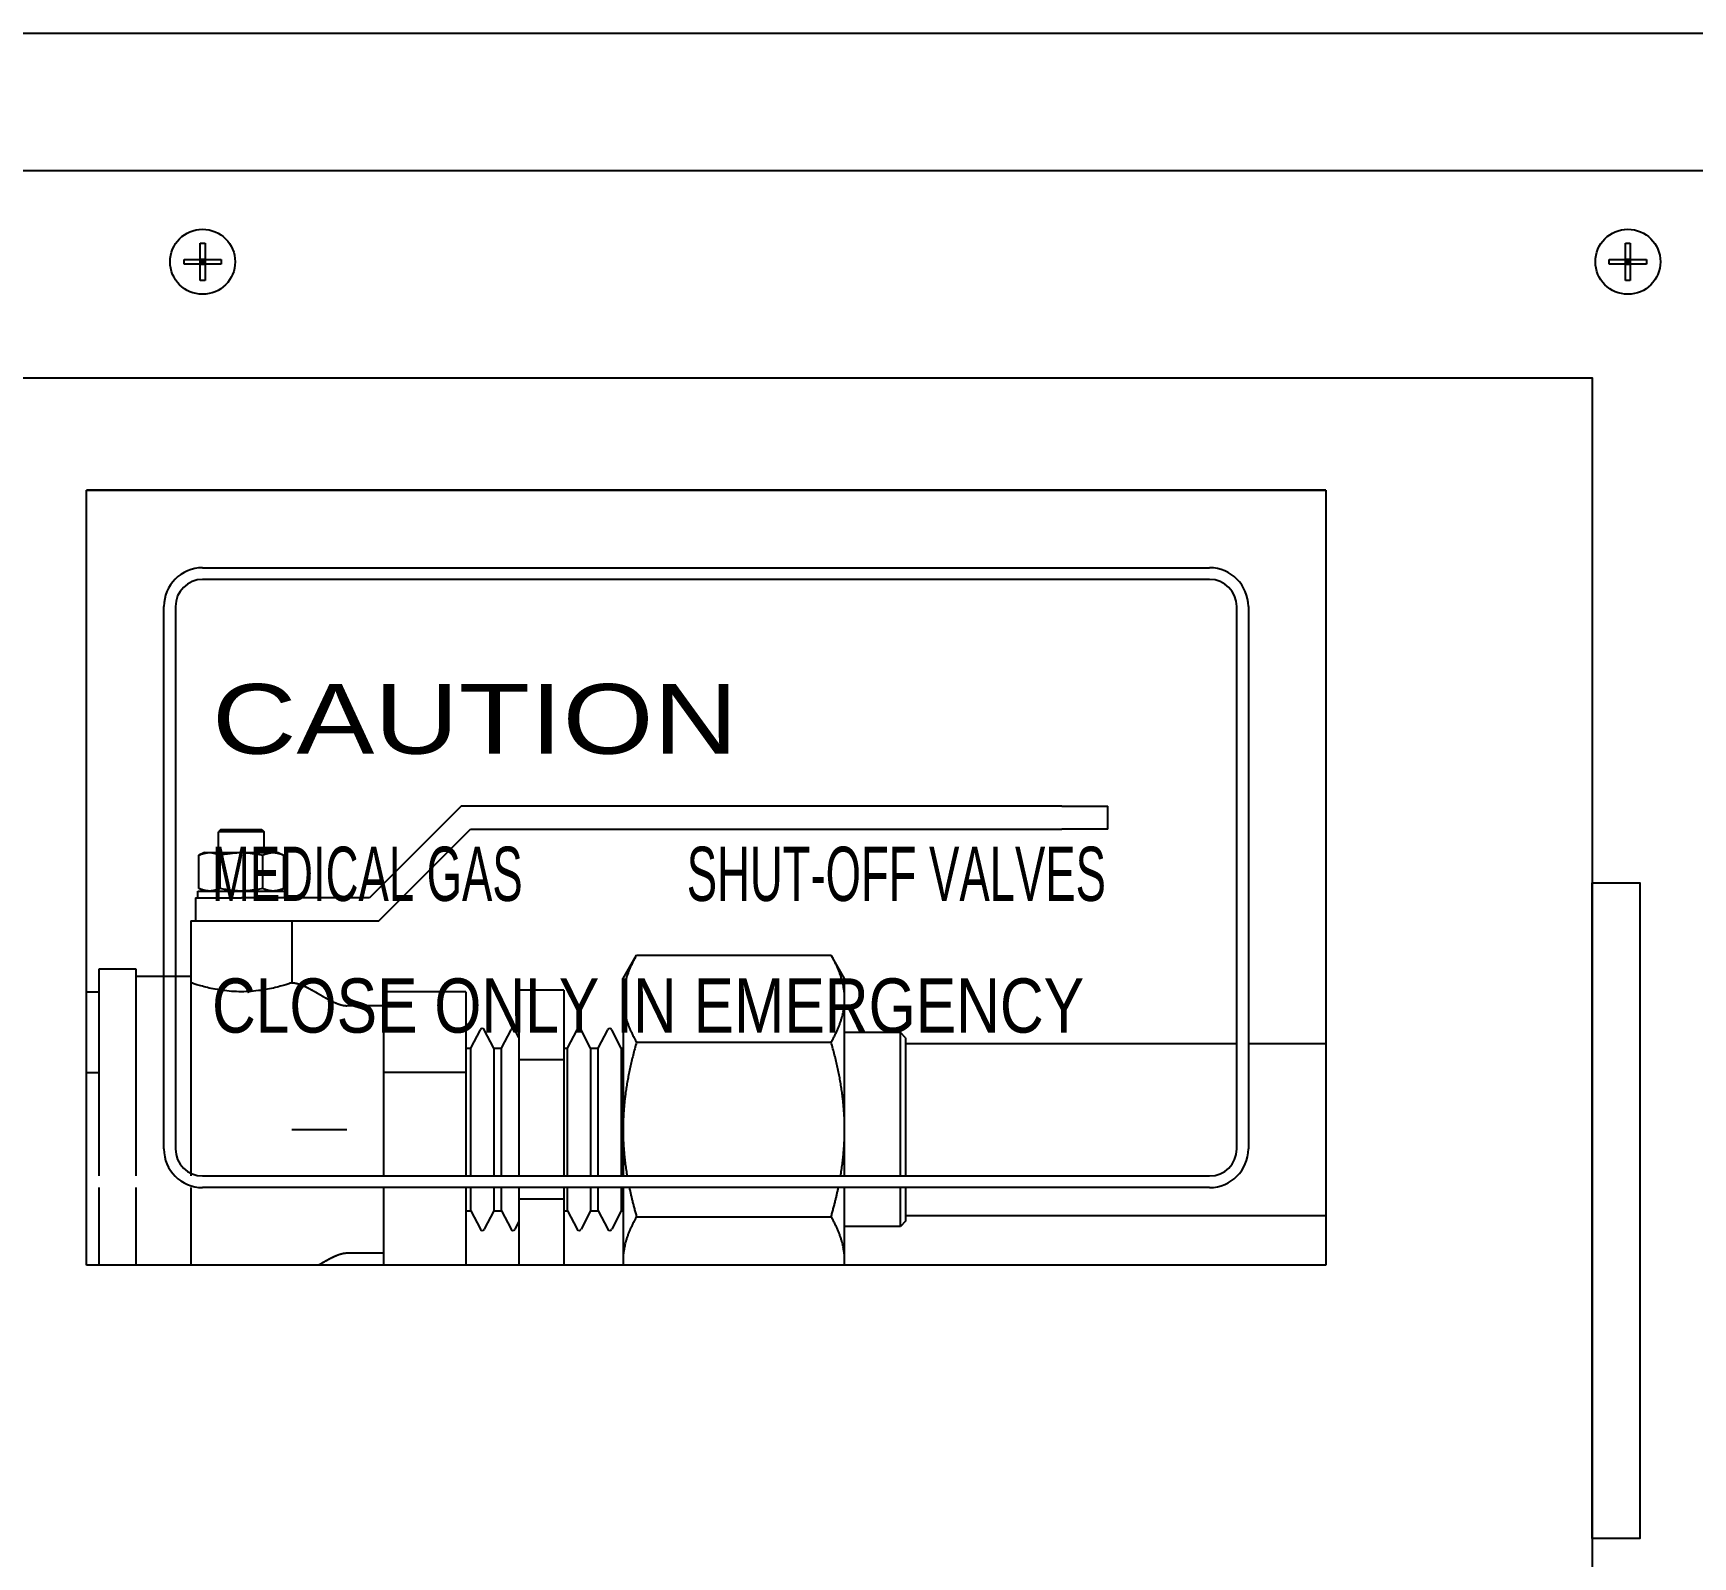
# Model space of a CAD drawing. Header units: millimetres. Extents: x 10903 to 284569, y 2319 to 62017.
# Drawn here: x 239131 to 239667, y 20697 to 21188 of the extents above; entities that cross this region are included whole.
import ezdxf

# ---------------------------------------------------------------- set-up
doc = ezdxf.new("R2010")
doc.units = ezdxf.units.MM
doc.layers.add('cps', color=7, linetype='Continuous')
doc.layers.add('CPST', color=6, linetype='Continuous')
doc.styles.add('SANSSERIF', font='sas_____.pfb', dxfattribs={"height": 10})

msp = doc.modelspace()

# ---------------------------------------------------------------- linework, layer by layer
at = {"layer": 'cps'}
for p, q in [((238638.08, 21188.2), (239733.08, 21188.2)), ((238682.33, 21143.95), (239688.83, 21143.95)), ((239184.8, 21120.45), (239186.36, 21120.45)), ((239184.8, 21115.23), (239184.8, 21120.45)), ((239186.36, 21120.45), (239186.36, 21115.23)), ((239644.8, 21120.45), (239646.36, 21120.45)), ((239644.8, 21115.23), (239644.8, 21120.45)), ((239646.36, 21120.45), (239646.36, 21115.23)), ((239179.58, 21115.23), (239184.8, 21115.23)), ((239179.58, 21113.67), (239179.58, 21115.23)), ((239186.36, 21115.23), (239184.8, 21115.23)), ((239184.8, 21115.23), (239185.58, 21114.45)), ((239184.8, 21113.67), (239184.8, 21115.23)), ((239185.58, 21114.45), (239186.36, 21115.23)), ((239185.58, 21115.23), (239185.58, 21114.45)), ((239186.36, 21115.23), (239186.36, 21113.67)), ((239186.36, 21115.23), (239191.58, 21115.23)), ((239191.58, 21115.23), (239191.58, 21113.67)), ((239639.58, 21115.23), (239644.8, 21115.23)), ((239639.58, 21113.67), (239639.58, 21115.23)), ((239646.36, 21115.23), (239644.8, 21115.23)), ((239644.8, 21115.23), (239645.58, 21114.45)), ((239644.8, 21113.67), (239644.8, 21115.23)), ((239645.58, 21114.45), (239646.36, 21115.23)), ((239645.58, 21115.23), (239645.58, 21114.45)), ((239646.36, 21115.23), (239646.36, 21113.67)), ((239646.36, 21115.23), (239651.58, 21115.23)), ((239651.58, 21115.23), (239651.58, 21113.67)), ((239184.8, 21113.67), (239179.58, 21113.67)), ((239185.58, 21114.45), (239184.8, 21114.45)), ((239185.58, 21114.45), (239184.8, 21113.67)), ((239184.8, 21113.67), (239186.36, 21113.67)), ((239184.8, 21108.45), (239184.8, 21113.67)), ((239186.36, 21114.45), (239185.58, 21114.45)), ((239186.36, 21113.67), (239185.58, 21114.45)), ((239185.58, 21114.45), (239185.58, 21113.67)), ((239191.58, 21113.67), (239186.36, 21113.67)), ((239186.36, 21113.67), (239186.36, 21108.45)), ((239644.8, 21113.67), (239639.58, 21113.67)), ((239645.58, 21114.45), (239644.8, 21114.45)), ((239645.58, 21114.45), (239644.8, 21113.67)), ((239644.8, 21113.67), (239646.36, 21113.67)), ((239644.8, 21108.45), (239644.8, 21113.67)), ((239646.36, 21114.45), (239645.58, 21114.45)), ((239646.36, 21113.67), (239645.58, 21114.45)), ((239645.58, 21114.45), (239645.58, 21113.67)), ((239651.58, 21113.67), (239646.36, 21113.67)), ((239646.36, 21113.67), (239646.36, 21108.45)), ((239186.36, 21108.45), (239184.8, 21108.45)), ((239646.36, 21108.45), (239644.8, 21108.45)), ((239548.08, 21040.7), (239148.08, 21040.7)), ((239148.08, 21040.7), (239548.08, 21040.7)), ((239148.08, 21040.7), (239548.08, 21040.7)), ((239548.08, 21040.7), (239148.08, 21040.7)), ((239148.08, 20790.7), (239148.08, 21040.7)), ((239548.08, 21040.7), (239548.08, 20790.7)), ((239548.08, 21040.7), (239548.08, 20790.7)), ((239185.58, 21015.7), (239510.58, 21015.7)), ((239185.58, 21015.7), (239510.58, 21015.7)), ((239510.58, 21011.95), (239185.58, 21011.95)), ((239510.58, 21011.95), (239185.58, 21011.95)), ((239173.08, 20828.2), (239173.08, 21003.2)), ((239173.08, 20828.2), (239173.08, 21003.2)), ((239176.83, 21003.2), (239176.83, 20828.2)), ((239176.83, 21003.2), (239176.83, 20828.2)), ((239519.33, 20828.2), (239519.33, 21003.2)), ((239519.33, 20828.2), (239519.33, 21003.2)), ((239523.08, 21003.2), (239523.08, 20828.2)), ((239523.08, 21003.2), (239523.08, 20828.2)), ((239185.58, 20819.45), (239510.58, 20819.45)), ((239185.58, 20819.45), (239510.58, 20819.45)), ((239510.58, 20815.7), (239185.58, 20815.7)), ((239510.58, 20815.7), (239185.58, 20815.7)), ((239548.08, 20790.7), (239148.08, 20790.7)), ((239548.08, 20790.7), (239148.08, 20790.7))]:
    msp.add_line(p, q, dxfattribs=at)
at = {"layer": 'cps', "color": 8}
for p, q in [((239269, 20938.76), (239239.4, 20909.17)), ((239269, 20938.76), (239239.4, 20909.17)), ((239462.93, 20938.76), (239269, 20938.76)), ((239462.93, 20938.76), (239269, 20938.76)), ((239462.93, 20938.76), (239477.72, 20938.76)), ((239462.93, 20938.76), (239477.72, 20938.76)), ((239477.72, 20931.36), (239477.72, 20938.76)), ((239477.72, 20931.36), (239477.72, 20938.76)), ((239191.42, 20931.22), (239190.68, 20930.48)), ((239191.42, 20931.22), (239190.68, 20930.48)), ((239198.08, 20930.48), (239190.68, 20930.48)), ((239190.68, 20923.82), (239190.68, 20930.48)), ((239190.68, 20923.82), (239190.68, 20930.48)), ((239198.08, 20930.48), (239190.68, 20930.48)), ((239191.42, 20931.22), (239198.08, 20931.22)), ((239191.42, 20931.22), (239198.08, 20931.22)), ((239198.08, 20931.22), (239204.74, 20931.22)), ((239198.08, 20931.22), (239204.74, 20931.22)), ((239205.48, 20930.48), (239198.08, 20930.48)), ((239205.48, 20930.48), (239198.08, 20930.48)), ((239204.74, 20931.22), (239205.48, 20930.48)), ((239204.74, 20931.22), (239205.48, 20930.48)), ((239205.48, 20923.82), (239205.48, 20930.48)), ((239205.48, 20923.82), (239205.48, 20930.48)), ((239242.47, 20901.77), (239272.06, 20931.36)), ((239242.47, 20901.77), (239272.06, 20931.36)), ((239272.06, 20931.36), (239462.93, 20931.36)), ((239272.06, 20931.36), (239462.93, 20931.36)), ((239477.72, 20931.36), (239462.93, 20931.36)), ((239477.72, 20931.36), (239462.93, 20931.36)), ((239186.24, 20923.82), (239184.41, 20922.96)), ((239186.24, 20923.82), (239184.41, 20922.96)), ((239184.41, 20912.25), (239184.41, 20922.96)), ((239184.41, 20912.25), (239184.41, 20922.96)), ((239186.24, 20923.82), (239198.08, 20923.82)), ((239186.24, 20923.82), (239198.08, 20923.82)), ((239191.25, 20912.25), (239191.25, 20922.96)), ((239191.25, 20912.25), (239191.25, 20922.96)), ((239198.08, 20923.82), (239209.92, 20923.82)), ((239198.08, 20923.82), (239209.92, 20923.82)), ((239204.92, 20922.96), (239204.92, 20912.25)), ((239204.92, 20922.96), (239204.92, 20912.25)), ((239209.92, 20923.82), (239211.75, 20922.96)), ((239209.92, 20923.82), (239211.75, 20922.96)), ((239211.75, 20912.25), (239211.75, 20922.96)), ((239211.75, 20912.25), (239211.75, 20922.96)), ((239184.02, 20909.17), (239184.02, 20911.39)), ((239184.02, 20911.39), (239198.08, 20911.39)), ((239184.02, 20911.39), (239198.08, 20911.39)), ((239184.02, 20909.17), (239184.02, 20911.39)), ((239186.24, 20911.39), (239184.41, 20912.25)), ((239186.24, 20911.39), (239184.41, 20912.25)), ((239198.08, 20911.39), (239212.14, 20911.39)), ((239198.08, 20911.39), (239212.14, 20911.39)), ((239209.92, 20911.39), (239211.75, 20912.25)), ((239209.92, 20911.39), (239211.75, 20912.25)), ((239212.14, 20909.17), (239212.14, 20911.39)), ((239212.14, 20909.17), (239212.14, 20911.39)), ((239183.29, 20909.17), (239183.29, 20901.77)), ((239183.29, 20909.17), (239198.08, 20909.17)), ((239183.29, 20909.17), (239198.08, 20909.17)), ((239183.29, 20909.17), (239183.29, 20901.77)), ((239239.4, 20909.17), (239198.08, 20909.17)), ((239239.4, 20909.17), (239198.08, 20909.17)), ((239181.81, 20901.77), (239204.86, 20901.77)), ((239181.81, 20901.77), (239181.81, 20883.93)), ((239181.81, 20901.77), (239181.81, 20883.93)), ((239181.81, 20901.77), (239204.86, 20901.77)), ((239204.86, 20901.77), (239242.47, 20901.77)), ((239204.86, 20901.77), (239242.47, 20901.77)), ((239214.36, 20901.77), (239214.36, 20881.8)), ((239214.36, 20901.77), (239214.36, 20881.8)), ((239321.28, 20883.2), (239325.64, 20890.74)), ((239321.28, 20883.2), (239325.64, 20890.74)), ((239325.64, 20890.74), (239388.43, 20890.74)), ((239325.64, 20890.74), (239388.43, 20890.74)), ((239392.78, 20883.2), (239388.43, 20890.74)), ((239392.78, 20883.2), (239388.43, 20890.74)), ((239152.21, 20819.45), (239152.21, 20886.24)), ((239152.21, 20886.24), (239164.05, 20886.24)), ((239152.21, 20886.24), (239164.05, 20886.24)), ((239152.21, 20819.45), (239152.21, 20886.24)), ((239164.05, 20886.24), (239164.05, 20819.45)), ((239164.05, 20886.24), (239164.05, 20819.45)), ((239164.05, 20883.93), (239181.81, 20883.93)), ((239164.05, 20883.93), (239181.81, 20883.93)), ((239181.81, 20883.93), (239181.81, 20819.45)), ((239181.81, 20883.93), (239181.81, 20819.45)), ((239287.67, 20879.44), (239287.67, 20856.94)), ((239302.14, 20879.44), (239287.67, 20879.44)), ((239302.14, 20879.44), (239287.67, 20879.44)), ((239287.67, 20879.44), (239287.67, 20856.94)), ((239302.14, 20879.44), (239302.14, 20856.94)), ((239302.14, 20879.44), (239302.14, 20856.94)), ((239321.28, 20883.2), (239321.28, 20876.67)), ((239321.28, 20883.2), (239321.28, 20876.67)), ((239392.78, 20876.67), (239392.78, 20883.2)), ((239392.78, 20876.67), (239392.78, 20883.2)), ((239148.08, 20878.84), (239152.21, 20878.84)), ((239148.08, 20878.84), (239152.21, 20878.84)), ((239243.95, 20874.4), (239232.11, 20874.4)), ((239243.95, 20874.4), (239232.11, 20874.4)), ((239243.95, 20878.84), (239243.95, 20852.84)), ((239270.58, 20878.84), (239243.95, 20878.84)), ((239270.58, 20878.84), (239243.95, 20878.84)), ((239243.95, 20878.84), (239243.95, 20852.84)), ((239270.58, 20878.84), (239270.58, 20852.84)), ((239270.58, 20878.84), (239270.58, 20852.84)), ((239321.28, 20876.67), (239321.28, 20834.45)), ((239321.28, 20876.67), (239321.28, 20834.45)), ((239392.78, 20834.45), (239392.78, 20876.67)), ((239392.78, 20834.45), (239392.78, 20876.67)), ((239272.14, 20860.67), (239275.24, 20866.61)), ((239272.14, 20860.67), (239275.24, 20866.61)), ((239279.56, 20860.67), (239276.47, 20866.61)), ((239279.56, 20860.67), (239276.47, 20866.61)), ((239282.04, 20860.67), (239285.13, 20866.61)), ((239282.04, 20860.67), (239285.13, 20866.61)), ((239287.67, 20864.11), (239286.37, 20866.61)), ((239287.67, 20864.11), (239286.37, 20866.61)), ((239303.38, 20860.67), (239306.47, 20866.61)), ((239303.38, 20860.67), (239306.47, 20866.61)), ((239310.8, 20860.67), (239307.71, 20866.61)), ((239310.8, 20860.67), (239307.71, 20866.61)), ((239313.27, 20860.67), (239316.37, 20866.61)), ((239313.27, 20860.67), (239316.37, 20866.61)), ((239320.69, 20860.67), (239317.6, 20866.61)), ((239320.69, 20860.67), (239317.6, 20866.61)), ((239410.77, 20865.7), (239392.78, 20865.7)), ((239410.77, 20865.7), (239392.78, 20865.7)), ((239410.77, 20861.51), (239410.77, 20865.7)), ((239412.39, 20864.08), (239410.77, 20865.7)), ((239412.39, 20864.08), (239410.77, 20865.7)), ((239410.77, 20861.51), (239410.77, 20865.7)), ((239412.39, 20864.08), (239412.39, 20860.11)), ((239412.39, 20864.08), (239412.39, 20860.11)), ((239270.58, 20860.67), (239272.14, 20860.67)), ((239270.58, 20860.67), (239272.14, 20860.67)), ((239272.14, 20847.56), (239272.14, 20860.67)), ((239272.14, 20847.56), (239272.14, 20860.67)), ((239279.56, 20860.67), (239279.56, 20847.56)), ((239279.56, 20860.67), (239282.04, 20860.67)), ((239279.56, 20860.67), (239282.04, 20860.67)), ((239279.56, 20860.67), (239279.56, 20847.56)), ((239282.04, 20847.56), (239282.04, 20860.67)), ((239282.04, 20847.56), (239282.04, 20860.67)), ((239302.14, 20860.67), (239303.38, 20860.67)), ((239302.14, 20860.67), (239303.38, 20860.67)), ((239303.38, 20847.56), (239303.38, 20860.67)), ((239303.38, 20847.56), (239303.38, 20860.67)), ((239310.8, 20860.67), (239310.8, 20847.56)), ((239310.8, 20860.67), (239313.27, 20860.67)), ((239310.8, 20860.67), (239313.27, 20860.67)), ((239310.8, 20860.67), (239310.8, 20847.56)), ((239313.27, 20847.56), (239313.27, 20860.67)), ((239313.27, 20847.56), (239313.27, 20860.67)), ((239320.69, 20860.67), (239320.69, 20847.56)), ((239320.69, 20860.67), (239321.28, 20860.67)), ((239320.69, 20860.67), (239321.28, 20860.67)), ((239320.69, 20860.67), (239320.69, 20847.56)), ((239325.64, 20862.6), (239388.43, 20862.6)), ((239325.64, 20862.6), (239388.43, 20862.6)), ((239410.77, 20819.45), (239410.77, 20861.51)), ((239410.77, 20819.45), (239410.77, 20861.51)), ((239412.39, 20862.23), (239519.33, 20862.23)), ((239412.39, 20862.23), (239519.33, 20862.23)), ((239412.39, 20860.11), (239412.39, 20819.45)), ((239412.39, 20860.11), (239412.39, 20819.45)), ((239523.08, 20862.23), (239548.08, 20862.23)), ((239523.08, 20862.23), (239548.08, 20862.23)), ((239148.08, 20852.84), (239152.21, 20852.84)), ((239148.08, 20852.84), (239152.21, 20852.84)), ((239270.58, 20852.84), (239243.95, 20852.84)), ((239243.95, 20852.84), (239243.95, 20819.45)), ((239243.95, 20852.84), (239243.95, 20819.45)), ((239270.58, 20852.84), (239243.95, 20852.84)), ((239270.58, 20852.84), (239270.58, 20819.45)), ((239270.58, 20852.84), (239270.58, 20819.45)), ((239287.67, 20856.94), (239287.67, 20819.45)), ((239302.14, 20856.94), (239287.67, 20856.94)), ((239302.14, 20856.94), (239287.67, 20856.94)), ((239287.67, 20856.94), (239287.67, 20819.45)), ((239302.14, 20856.94), (239302.14, 20819.45)), ((239302.14, 20856.94), (239302.14, 20819.45)), ((239272.14, 20819.45), (239272.14, 20847.56)), ((239272.14, 20819.45), (239272.14, 20847.56)), ((239279.56, 20847.56), (239279.56, 20819.45)), ((239279.56, 20847.56), (239279.56, 20819.45)), ((239282.04, 20819.45), (239282.04, 20847.56)), ((239282.04, 20819.45), (239282.04, 20847.56)), ((239303.38, 20819.45), (239303.38, 20847.56)), ((239303.38, 20819.45), (239303.38, 20847.56)), ((239310.8, 20847.56), (239310.8, 20819.45)), ((239310.8, 20847.56), (239310.8, 20819.45)), ((239313.27, 20819.45), (239313.27, 20847.56)), ((239313.27, 20819.45), (239313.27, 20847.56)), ((239320.69, 20847.56), (239320.69, 20819.45)), ((239320.69, 20847.56), (239320.69, 20819.45)), ((239321.28, 20834.45), (239321.28, 20819.45)), ((239321.28, 20834.45), (239321.28, 20819.45)), ((239392.78, 20819.45), (239392.78, 20834.45)), ((239392.78, 20819.45), (239392.78, 20834.45)), ((239152.21, 20790.7), (239152.21, 20815.7)), ((239152.21, 20790.7), (239152.21, 20815.7)), ((239164.05, 20815.7), (239164.05, 20790.7)), ((239164.05, 20815.7), (239164.05, 20790.7)), ((239181.81, 20815.7), (239181.81, 20790.7)), ((239181.81, 20815.7), (239181.81, 20790.7)), ((239243.95, 20815.7), (239243.95, 20790.7)), ((239243.95, 20815.7), (239243.95, 20790.7)), ((239270.58, 20815.7), (239270.58, 20790.7)), ((239270.58, 20815.7), (239270.58, 20790.7)), ((239272.14, 20808.23), (239272.14, 20815.7)), ((239272.14, 20808.23), (239272.14, 20815.7)), ((239279.56, 20815.7), (239279.56, 20808.23)), ((239279.56, 20815.7), (239279.56, 20808.23)), ((239282.04, 20808.23), (239282.04, 20815.7)), ((239282.04, 20808.23), (239282.04, 20815.7)), ((239287.67, 20815.7), (239287.67, 20811.96)), ((239287.67, 20815.7), (239287.67, 20811.96)), ((239302.14, 20815.7), (239302.14, 20811.96)), ((239302.14, 20815.7), (239302.14, 20811.96)), ((239303.38, 20808.23), (239303.38, 20815.7)), ((239303.38, 20808.23), (239303.38, 20815.7)), ((239310.8, 20815.7), (239310.8, 20808.23)), ((239310.8, 20815.7), (239310.8, 20808.23)), ((239313.27, 20808.23), (239313.27, 20815.7)), ((239313.27, 20808.23), (239313.27, 20815.7)), ((239320.69, 20815.7), (239320.69, 20808.23)), ((239320.69, 20815.7), (239320.69, 20808.23)), ((239321.28, 20815.7), (239321.28, 20792.23)), ((239321.28, 20815.7), (239321.28, 20792.23)), ((239392.78, 20792.23), (239392.78, 20815.7)), ((239392.78, 20792.23), (239392.78, 20815.7)), ((239410.77, 20803.2), (239410.77, 20815.7)), ((239410.77, 20803.2), (239410.77, 20815.7)), ((239412.39, 20815.7), (239412.39, 20804.83)), ((239412.39, 20815.7), (239412.39, 20804.83)), ((239287.67, 20811.96), (239287.67, 20790.7)), ((239302.14, 20811.96), (239287.67, 20811.96)), ((239302.14, 20811.96), (239287.67, 20811.96)), ((239287.67, 20811.96), (239287.67, 20790.7)), ((239302.14, 20811.96), (239302.14, 20790.7)), ((239302.14, 20811.96), (239302.14, 20790.7)), ((239270.58, 20808.23), (239272.14, 20808.23)), ((239270.58, 20808.23), (239272.14, 20808.23)), ((239272.14, 20808.23), (239275.24, 20802.29)), ((239272.14, 20808.23), (239275.24, 20802.29)), ((239279.56, 20808.23), (239276.47, 20802.29)), ((239279.56, 20808.23), (239276.47, 20802.29)), ((239279.56, 20808.23), (239282.04, 20808.23)), ((239279.56, 20808.23), (239282.04, 20808.23)), ((239282.04, 20808.23), (239285.13, 20802.29)), ((239282.04, 20808.23), (239285.13, 20802.29)), ((239287.67, 20804.79), (239286.37, 20802.29)), ((239287.67, 20804.79), (239286.37, 20802.29)), ((239302.14, 20808.23), (239303.38, 20808.23)), ((239302.14, 20808.23), (239303.38, 20808.23)), ((239303.38, 20808.23), (239306.47, 20802.29)), ((239303.38, 20808.23), (239306.47, 20802.29)), ((239310.8, 20808.23), (239307.71, 20802.29)), ((239310.8, 20808.23), (239307.71, 20802.29)), ((239310.8, 20808.23), (239313.27, 20808.23)), ((239310.8, 20808.23), (239313.27, 20808.23)), ((239313.27, 20808.23), (239316.37, 20802.29)), ((239313.27, 20808.23), (239316.37, 20802.29)), ((239320.69, 20808.23), (239317.6, 20802.29)), ((239320.69, 20808.23), (239317.6, 20802.29)), ((239320.69, 20808.23), (239321.28, 20808.23)), ((239320.69, 20808.23), (239321.28, 20808.23)), ((239325.64, 20806.31), (239388.43, 20806.31)), ((239325.64, 20806.31), (239388.43, 20806.31)), ((239412.39, 20804.83), (239410.77, 20803.2)), ((239412.39, 20804.83), (239410.77, 20803.2)), ((239412.39, 20806.68), (239548.08, 20806.68)), ((239412.39, 20806.68), (239548.08, 20806.68)), ((239410.77, 20803.2), (239392.78, 20803.2)), ((239410.77, 20803.2), (239392.78, 20803.2)), ((239243.95, 20794.5), (239232.11, 20794.5)), ((239243.95, 20794.5), (239232.11, 20794.5)), ((239321.28, 20792.23), (239321.28, 20790.7)), ((239321.28, 20792.23), (239321.28, 20790.7)), ((239392.78, 20790.7), (239392.78, 20792.23)), ((239392.78, 20790.7), (239392.78, 20792.23))]:
    msp.add_line(p, q, dxfattribs=at)
at = {"layer": 'cps'}
for centre in [(239185.58, 21114.45), (239645.58, 21114.45)]:
    msp.add_circle(centre, 10.5, dxfattribs=at)
for centre, radius, start, end in [((239185.58, 21003.2), 12.5, 90, 180), ((239510.58, 21003.2), 12.5, 0, 90), ((239510.58, 21003.2), 12.5, 0, 90), ((239185.58, 21003.2), 8.75, 90, 180), ((239510.58, 21003.2), 8.75, 0, 90), ((239510.58, 21003.2), 8.75, 0, 90), ((239185.58, 20828.2), 12.5, 180, 270), ((239185.58, 20828.2), 8.75, 180, 270), ((239510.58, 20828.2), 12.5, 270, 0), ((239510.58, 20828.2), 8.75, 270, 0), ((239510.58, 20828.2), 8.75, 270, 0), ((239510.58, 20828.2), 12.5, 270, 0)]:
    msp.add_arc(centre, radius, start, end, dxfattribs=at)
at = {"layer": 'cps', "color": 8}
for centre, start, end in [((239275.85, 20866.29), 27.5, 152.5), ((239275.85, 20866.29), 27.5, 152.5), ((239285.75, 20866.29), 27.5, 152.5), ((239285.75, 20866.29), 27.5, 152.5), ((239307.09, 20866.29), 27.5, 152.5), ((239307.09, 20866.29), 27.5, 152.5), ((239316.98, 20866.29), 27.5, 152.5), ((239316.98, 20866.29), 27.5, 152.5), ((239275.85, 20802.61), 207.5, 332.5), ((239275.85, 20802.61), 207.5, 332.5), ((239285.75, 20802.61), 207.5, 332.5), ((239285.75, 20802.61), 207.5, 332.5), ((239307.09, 20802.61), 207.5, 332.5), ((239307.09, 20802.61), 207.5, 332.5), ((239316.98, 20802.61), 207.5, 332.5), ((239316.98, 20802.61), 207.5, 332.5)]:
    msp.add_arc(centre, 0.697, start, end, dxfattribs=at)
for points, weights in [([(239184.41, 20922.96), (239187.83, 20924.56), (239191.25, 20922.96)], [1, 1.15470053838, 1]), ([(239184.41, 20922.96), (239187.83, 20924.56), (239191.25, 20922.96)], [1, 1.15470053838, 1]), ([(239191.25, 20922.96), (239198.08, 20924.56), (239204.92, 20922.96)], [1, 1.15470053838, 1]), ([(239191.25, 20922.96), (239198.08, 20924.56), (239204.92, 20922.96)], [1, 1.15470053838, 1]), ([(239204.92, 20922.96), (239208.33, 20924.56), (239211.75, 20922.96)], [1, 1.15470053838, 1]), ([(239204.92, 20922.96), (239208.33, 20924.56), (239211.75, 20922.96)], [1, 1.15470053838, 1]), ([(239191.25, 20912.25), (239187.83, 20910.65), (239184.41, 20912.25)], [1, 1.15470053838, 1]), ([(239191.25, 20912.25), (239187.83, 20910.65), (239184.41, 20912.25)], [1, 1.15470053838, 1]), ([(239204.92, 20912.25), (239198.08, 20910.65), (239191.25, 20912.25)], [1, 1.15470053838, 1]), ([(239204.92, 20912.25), (239198.08, 20910.65), (239191.25, 20912.25)], [1, 1.15470053838, 1]), ([(239211.75, 20912.25), (239208.33, 20910.65), (239204.92, 20912.25)], [1, 1.15470053838, 1]), ([(239211.75, 20912.25), (239208.33, 20910.65), (239204.92, 20912.25)], [1, 1.15470053838, 1]), ([(239325.64, 20890.74), (239321.28, 20883.2), (239321.28, 20876.67)], [1.01981541865, 1.04818815859, 1]), ([(239325.64, 20890.74), (239321.28, 20883.2), (239321.28, 20876.67)], [1.01981541865, 1.04818815859, 1]), ([(239392.78, 20876.67), (239392.78, 20883.2), (239388.43, 20890.74)], [1, 1.04818815859, 1.01981541865]), ([(239392.78, 20876.67), (239392.78, 20883.2), (239388.43, 20890.74)], [1, 1.04818815859, 1.01981541865]), ([(239321.28, 20876.67), (239321.28, 20870.14), (239325.64, 20862.6)], [1, 1.04818815859, 1.01981541865]), ([(239321.28, 20876.67), (239321.28, 20870.14), (239325.64, 20862.6)], [1, 1.04818815859, 1.01981541865]), ([(239388.43, 20862.6), (239392.78, 20870.14), (239392.78, 20876.67)], [1.01981541865, 1.04818815859, 1]), ([(239388.43, 20862.6), (239392.78, 20870.14), (239392.78, 20876.67)], [1.01981541865, 1.04818815859, 1]), ([(239325.64, 20862.6), (239321.28, 20847.51), (239321.28, 20834.45)], [1.01981541865, 1.04818815859, 1]), ([(239325.64, 20862.6), (239321.28, 20847.51), (239321.28, 20834.45)], [1.01981541865, 1.04818815859, 1]), ([(239392.78, 20834.45), (239392.78, 20847.51), (239388.43, 20862.6)], [1, 1.04818815859, 1.01981541865]), ([(239392.78, 20834.45), (239392.78, 20847.51), (239388.43, 20862.6)], [1, 1.04818815859, 1.01981541865]), ([(239321.28, 20834.45), (239321.28, 20827.12), (239322.59, 20819.45)], [1, 1.02648243742, 1.02984197653]), ([(239321.28, 20834.45), (239321.28, 20827.12), (239322.59, 20819.45)], [1, 1.02648243742, 1.02984197653]), ([(239391.48, 20819.45), (239392.78, 20827.12), (239392.78, 20834.45)], [1.02984197653, 1.02648243742, 1]), ([(239391.48, 20819.45), (239392.78, 20827.12), (239392.78, 20834.45)], [1.02984197653, 1.02648243742, 1]), ([(239323.29, 20815.7), (239324.23, 20811.18), (239325.64, 20806.31)], [1.03011135966, 1.0288135657, 1.01981541865]), ([(239323.29, 20815.7), (239324.23, 20811.18), (239325.64, 20806.31)], [1.03011135966, 1.0288135657, 1.01981541865]), ([(239388.43, 20806.31), (239389.84, 20811.18), (239390.77, 20815.7)], [1.01981541865, 1.0288135657, 1.03011135966]), ([(239388.43, 20806.31), (239389.84, 20811.18), (239390.77, 20815.7)], [1.01981541865, 1.0288135657, 1.03011135966]), ([(239325.64, 20806.31), (239321.28, 20798.76), (239321.28, 20792.23)], [1.01981541865, 1.04818815859, 1]), ([(239325.64, 20806.31), (239321.28, 20798.76), (239321.28, 20792.23)], [1.01981541865, 1.04818815859, 1]), ([(239392.78, 20792.23), (239392.78, 20798.76), (239388.43, 20806.31)], [1, 1.04818815859, 1.01981541865]), ([(239392.78, 20792.23), (239392.78, 20798.76), (239388.43, 20806.31)], [1, 1.04818815859, 1.01981541865]), ([(239321.28, 20792.23), (239321.28, 20791.47), (239321.34, 20790.7)], [1, 1.00541307684, 1.00986007001]), ([(239321.28, 20792.23), (239321.28, 20791.47), (239321.34, 20790.7)], [1, 1.00541307684, 1.00986007001]), ([(239392.73, 20790.7), (239392.78, 20791.47), (239392.78, 20792.23)], [1.00986007001, 1.00541307684, 1]), ([(239392.73, 20790.7), (239392.78, 20791.47), (239392.78, 20792.23)], [1.00986007001, 1.00541307684, 1])]:
    msp.add_rational_spline(points, weights, degree=2, dxfattribs=at)
for points, degree, knots in [([(239214.36, 20881.8), (239214.36, 20881.8), (239214.26, 20881.76), (239213.84, 20881.62), (239213.52, 20881.52), (239212.69, 20881.25), (239212.17, 20881.09), (239210.98, 20880.74), (239210.31, 20880.56), (239208.87, 20880.2), (239208.06, 20880.01), (239206.29, 20879.66), (239205.33, 20879.49), (239203.33, 20879.21), (239202.29, 20879.1), (239200.18, 20878.95), (239199.11, 20878.91), (239197.05, 20878.91), (239195.99, 20878.95), (239193.88, 20879.1), (239192.83, 20879.21), (239190.83, 20879.49), (239189.87, 20879.66), (239188.1, 20880.01), (239187.29, 20880.2), (239185.85, 20880.56), (239185.18, 20880.74), (239183.99, 20881.09), (239183.47, 20881.25), (239182.64, 20881.52), (239182.32, 20881.62), (239181.91, 20881.76), (239181.81, 20881.8), (239181.81, 20881.8)], 3, [16.722796, 16.722796, 16.722796, 16.722796, 18.812593, 18.812593, 20.90239, 20.90239, 22.992187, 22.992187, 25.081984, 25.081984, 27.172886, 27.172886, 29.263788, 29.263788, 31.354689, 31.354689, 33.445591, 33.445591, 35.536493, 35.536493, 37.627395, 37.627395, 39.718297, 39.718297, 41.809198, 41.809198, 43.898995, 43.898995, 45.988793, 45.988793, 48.07859, 48.07859, 50.168387, 50.168387, 50.168387, 50.168387]), ([(239214.36, 20881.8), (239214.36, 20881.8), (239214.26, 20881.76), (239213.84, 20881.62), (239213.52, 20881.52), (239212.69, 20881.25), (239212.17, 20881.09), (239210.98, 20880.74), (239210.31, 20880.56), (239208.87, 20880.2), (239208.06, 20880.01), (239206.29, 20879.66), (239205.33, 20879.49), (239203.33, 20879.21), (239202.29, 20879.1), (239200.18, 20878.95), (239199.11, 20878.91), (239197.05, 20878.91), (239195.99, 20878.95), (239193.88, 20879.1), (239192.83, 20879.21), (239190.83, 20879.49), (239189.87, 20879.66), (239188.1, 20880.01), (239187.29, 20880.2), (239185.85, 20880.56), (239185.18, 20880.74), (239183.99, 20881.09), (239183.47, 20881.25), (239182.64, 20881.52), (239182.32, 20881.62), (239181.91, 20881.76), (239181.81, 20881.8), (239181.81, 20881.8)], 3, [16.722796, 16.722796, 16.722796, 16.722796, 18.812593, 18.812593, 20.90239, 20.90239, 22.992187, 22.992187, 25.081984, 25.081984, 27.172886, 27.172886, 29.263788, 29.263788, 31.354689, 31.354689, 33.445591, 33.445591, 35.536493, 35.536493, 37.627395, 37.627395, 39.718297, 39.718297, 41.809198, 41.809198, 43.898995, 43.898995, 45.988793, 45.988793, 48.07859, 48.07859, 50.168387, 50.168387, 50.168387, 50.168387]), ([(239214.36, 20881.8), (239214.61, 20881.79), (239214.86, 20881.77), (239215.12, 20881.75), (239215.37, 20881.71), (239215.62, 20881.66), (239215.87, 20881.61), (239216.12, 20881.55), (239216.37, 20881.48), (239216.61, 20881.4), (239216.85, 20881.32), (239217.19, 20881.21), (239217.53, 20881.08), (239217.86, 20880.94), (239218.2, 20880.8), (239218.53, 20880.65), (239218.85, 20880.5), (239219.18, 20880.34), (239219.73, 20880.06), (239220.28, 20879.77), (239220.82, 20879.48), (239221.37, 20879.17), (239221.91, 20878.87), (239222.44, 20878.56), (239222.98, 20878.25), (239223.52, 20877.93), (239224.05, 20877.62), (239224.59, 20877.31), (239225.75, 20876.66), (239226.93, 20876.04), (239228.13, 20875.46), (239228.59, 20875.26), (239229.07, 20875.07), (239229.55, 20874.9), (239230.03, 20874.74), (239230.37, 20874.65), (239230.72, 20874.56), (239231.06, 20874.5), (239231.41, 20874.44), (239231.76, 20874.41), (239232.11, 20874.4)], 1, [0, 0, 0.101689, 0.203377, 0.305066, 0.406755, 0.508443, 0.610132, 0.711821, 0.813509, 0.915198, 1.016887, 1.16095, 1.305013, 1.449076, 1.593139, 1.737202, 1.881265, 2.025327, 2.273548, 2.521768, 2.769988, 3.018208, 3.266428, 3.514648, 3.762868, 4.011088, 4.259308, 4.507528, 5.039454, 5.571381, 6.103307, 6.307206, 6.511106, 6.715005, 6.918904, 7.059297, 7.199689, 7.340081, 7.480474, 7.620866, 7.761258, 7.761258]), ([(239214.36, 20881.8), (239214.61, 20881.79), (239214.86, 20881.77), (239215.12, 20881.75), (239215.37, 20881.71), (239215.62, 20881.66), (239215.87, 20881.61), (239216.12, 20881.55), (239216.37, 20881.48), (239216.61, 20881.4), (239216.85, 20881.32), (239217.19, 20881.21), (239217.53, 20881.08), (239217.86, 20880.94), (239218.2, 20880.8), (239218.53, 20880.65), (239218.85, 20880.5), (239219.18, 20880.34), (239219.73, 20880.06), (239220.28, 20879.77), (239220.82, 20879.48), (239221.37, 20879.17), (239221.91, 20878.87), (239222.44, 20878.56), (239222.98, 20878.25), (239223.52, 20877.93), (239224.05, 20877.62), (239224.59, 20877.31), (239225.75, 20876.66), (239226.93, 20876.04), (239228.13, 20875.46), (239228.59, 20875.26), (239229.07, 20875.07), (239229.55, 20874.9), (239230.03, 20874.74), (239230.37, 20874.65), (239230.72, 20874.56), (239231.06, 20874.5), (239231.41, 20874.44), (239231.76, 20874.41), (239232.11, 20874.4)], 1, [0, 0, 0.101689, 0.203377, 0.305066, 0.406755, 0.508443, 0.610132, 0.711821, 0.813509, 0.915198, 1.016887, 1.16095, 1.305013, 1.449076, 1.593139, 1.737202, 1.881265, 2.025327, 2.273548, 2.521768, 2.769988, 3.018208, 3.266428, 3.514648, 3.762868, 4.011088, 4.259308, 4.507528, 5.039454, 5.571381, 6.103307, 6.307206, 6.511106, 6.715005, 6.918904, 7.059297, 7.199689, 7.340081, 7.480474, 7.620866, 7.761258, 7.761258]), ([(239214.36, 20834.45), (239215.2, 20834.45), (239216.12, 20834.45), (239217.09, 20834.45), (239218.04, 20834.45), (239219.04, 20834.45), (239220.06, 20834.45), (239221.09, 20834.45), (239222.14, 20834.45), (239223.19, 20834.45), (239224.25, 20834.45), (239225.32, 20834.45), (239226.36, 20834.45), (239227.41, 20834.45), (239228.44, 20834.45), (239229.41, 20834.45), (239230.37, 20834.45), (239231.28, 20834.45), (239232.11, 20834.45)], 3, [0, 0, 0, 0, 0.167953, 0.167953, 0.167953, 0.332343, 0.332343, 0.332343, 0.497643, 0.497643, 0.497643, 0.66511, 0.66511, 0.66511, 0.834009, 0.834009, 0.834009, 1, 1, 1, 1]), ([(239214.36, 20834.45), (239215.2, 20834.45), (239216.12, 20834.45), (239217.09, 20834.45), (239218.04, 20834.45), (239219.04, 20834.45), (239220.06, 20834.45), (239221.09, 20834.45), (239222.14, 20834.45), (239223.19, 20834.45), (239224.25, 20834.45), (239225.32, 20834.45), (239226.36, 20834.45), (239227.41, 20834.45), (239228.44, 20834.45), (239229.41, 20834.45), (239230.37, 20834.45), (239231.28, 20834.45), (239232.11, 20834.45)], 3, [0, 0, 0, 0, 0.167953, 0.167953, 0.167953, 0.332343, 0.332343, 0.332343, 0.497643, 0.497643, 0.497643, 0.66511, 0.66511, 0.66511, 0.834009, 0.834009, 0.834009, 1, 1, 1, 1]), ([(239232.11, 20794.5), (239231.86, 20794.5), (239231.6, 20794.48), (239231.35, 20794.45), (239231.1, 20794.41), (239230.85, 20794.37), (239230.6, 20794.31), (239230.35, 20794.25), (239230.1, 20794.18), (239229.86, 20794.11), (239229.61, 20794.03), (239229.27, 20793.91), (239228.94, 20793.78), (239228.6, 20793.65), (239228.27, 20793.5), (239227.94, 20793.36), (239227.62, 20793.2), (239227.29, 20793.05), (239226.74, 20792.77), (239226.19, 20792.48), (239225.64, 20792.18), (239225.1, 20791.88), (239224.56, 20791.57), (239224.02, 20791.26), (239223.49, 20790.95), (239223.06, 20790.7)], 1, [0, 0, 0.101689, 0.203377, 0.305066, 0.406755, 0.508443, 0.610132, 0.711821, 0.813509, 0.915198, 1.016887, 1.16095, 1.305013, 1.449076, 1.593139, 1.737202, 1.881265, 2.025327, 2.273548, 2.521768, 2.769988, 3.018208, 3.266428, 3.514648, 3.762868, 3.961279, 3.961279]), ([(239232.11, 20794.5), (239231.86, 20794.5), (239231.6, 20794.48), (239231.35, 20794.45), (239231.1, 20794.41), (239230.85, 20794.37), (239230.6, 20794.31), (239230.35, 20794.25), (239230.1, 20794.18), (239229.86, 20794.11), (239229.61, 20794.03), (239229.27, 20793.91), (239228.94, 20793.78), (239228.6, 20793.65), (239228.27, 20793.5), (239227.94, 20793.36), (239227.62, 20793.2), (239227.29, 20793.05), (239226.74, 20792.77), (239226.19, 20792.48), (239225.64, 20792.18), (239225.1, 20791.88), (239224.56, 20791.57), (239224.02, 20791.26), (239223.49, 20790.95), (239223.06, 20790.7)], 1, [0, 0, 0.101689, 0.203377, 0.305066, 0.406755, 0.508443, 0.610132, 0.711821, 0.813509, 0.915198, 1.016887, 1.16095, 1.305013, 1.449076, 1.593139, 1.737202, 1.881265, 2.025327, 2.273548, 2.521768, 2.769988, 3.018208, 3.266428, 3.514648, 3.762868, 3.961279, 3.961279])]:
    msp.add_open_spline(points, degree=degree, knots=knots, dxfattribs=at)
at = {"layer": 'CPST', "color": 2}
for points in [[(239004.96, 21076.96), (239634.02, 21076.96), (239634.02, 18940.7), (239004.96, 18940.7)], [(239634.02, 20914.09), (239649.38, 20914.09), (239649.38, 20702.44), (239634.02, 20702.44)]]:
    msp.add_lwpolyline(points, close=True, dxfattribs=at)

# ---------------------------------------------------------------- texts
at = {"layer": 'cps', "style": 'SANSSERIF', "width": 1.2}
msp.add_text('CAUTION', height=22.5, dxfattribs=at).set_placement((239188.62, 20955.7))
at = {"layer": 'cps', "color": 8, "style": 'SANSSERIF'}
for s, width, p in [('MEDICAL GAS             SHUT-OFF VALVES', 0.6, (239188.62, 20908.2)), ('CLOSE ONLY IN EMERGENCY', 0.8, (239188.62, 20865.7))]:
    msp.add_text(s, height=17.5, dxfattribs=dict(at, width=width)).set_placement(p)

doc.saveas('drawing.dxf')
